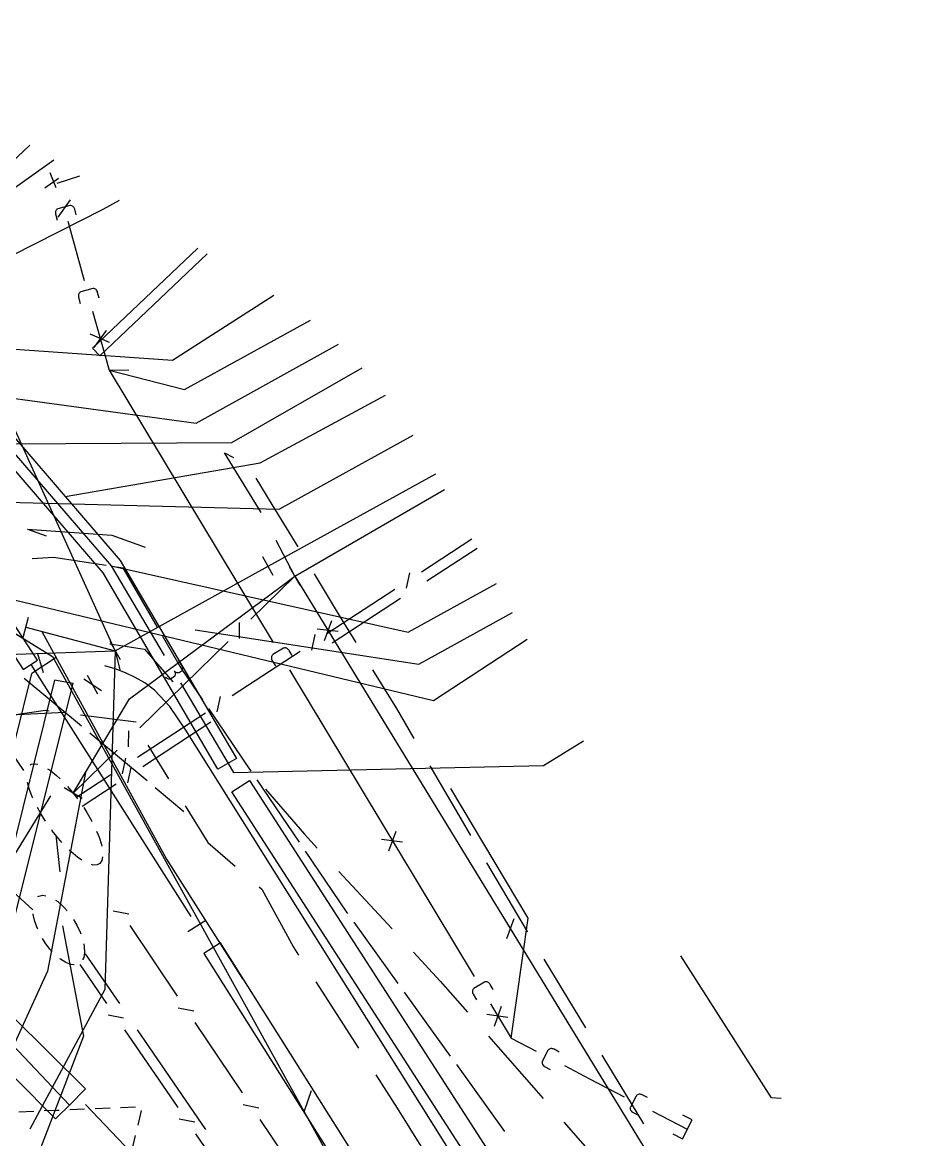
# Model space of a CAD drawing. Header units: metres. Extents: x 3206 to 3701, y 9896 to 11410.
# Drawn here: x 3638 to 3680.6, y 11350.3 to 11403.1 of the extents above; entities that cross this region are included whole.
import ezdxf

# ---------------------------------------------------------------- set-up
doc = ezdxf.new("R2010")
doc.units = ezdxf.units.M
for name, color, linetype in [('BOUNDARY', 7, 'Continuous'), ('CURB', 7, 'Continuous'), ('ELECTR_CABLE', 7, 'Continuous'), ('ELECTR_CABLE_COMM', 7, 'Continuous'), ('GAS', 7, 'Continuous'), ('GROUND', 7, 'Continuous'), ('SEWER', 7, 'Continuous'), ('WATER_PIPELINE', 7, 'Continuous')]:
    doc.layers.add(name, color=color, linetype=linetype)

msp = doc.modelspace()

# ---------------------------------------------------------------- linework, layer by layer
at = {"layer": 'BOUNDARY'}
msp.add_lwpolyline([(3253.023, 9915.673), (3233.596, 10020.109), (3233.041, 10027.227), (3225.675, 10139.955), (3262.083, 10325.257), (3335.841, 10689.444), (3351.098, 10763.684), (3367.768, 10831.231), (3377.814, 10869.112), (3520.394, 11207.447), (3551.174, 11273.829), (3554.005, 11279.367), (3611.719, 11390.174), (3639.436, 11373.131), (3680.635, 11298.581), (3281.247, 9920.202)], close=True, dxfattribs=at)
at = {"layer": 'CURB'}
for points in [[(3639.612, 11373.074), (3638.464, 11372.332)], [(3669.323, 11331.409), (3661.84, 11343.914), (3659.523, 11347.65), (3645.721, 11369.653), (3644.965, 11370.77), (3644.25, 11371.537), (3643.79, 11371.886), (3643.34, 11372.135), (3642.874, 11372.357), (3642.393, 11372.537), (3641.901, 11372.691)], [(3634.894, 11357.958), (3638.461, 11372.32)], [(3640.281, 11351.989), (3639.572, 11351.301), (3637.667, 11353.217), (3635.72, 11355.101)], [(3643.128, 11349.724), (3640.991, 11351.978)], [(3642.648, 11351.838), (3643.349, 11351.867)], [(3637.845, 11351.639), (3638.547, 11351.668)], [(3639.046, 11351.689), (3639.669, 11351.715), (3639.747, 11351.718)], [(3640.247, 11351.739), (3640.948, 11351.768)], [(3641.448, 11351.788), (3642.149, 11351.817)], [(3643.613, 11351.693), (3643.454, 11351.009)], [(3643.341, 11350.522), (3643.182, 11349.839)]]:
    msp.add_lwpolyline(points, dxfattribs=at)
msp.add_lwpolyline([(3640.996, 11352.722), (3637.526, 11356.144), (3636.983, 11358.144), (3640.402, 11371.852), (3639.526, 11372.009), (3636.029, 11357.987), (3636.731, 11355.649), (3640.231, 11351.956)], close=True, dxfattribs=at)
at = {"layer": 'ELECTR_CABLE'}
for points in [[(3612.045, 11382.554), (3626.965, 11367.498), (3632.589, 11373.059), (3642.393, 11373.401), (3628.944, 11403.061)], [(3633.742, 11392.481), (3639.495, 11396.573)], [(3646.284, 11392.399), (3641.322, 11387.678)], [(3646.725, 11392.128), (3641.666, 11387.316)], [(3641.322, 11387.678), (3641.666, 11387.316)], [(3632.379, 11380.545), (3650.122, 11380.088), (3656.459, 11383.58)], [(3649.28, 11379.918), (3647.546, 11382.734), (3647.981, 11382.522)], [(3649.032, 11381.539), (3649.784, 11380.296), (3651.011, 11378.306)], [(3649.606, 11377.396), (3657.52, 11381.757)], [(3650.87, 11376.919), (3657.937, 11381.002)], [(3638.259, 11379.14), (3642.237, 11378.862), (3643.8, 11378.289)], [(3638.259, 11379.14), (3639.139, 11378.828)], [(3650.87, 11376.919), (3649.989, 11378.597)], [(3638.472, 11377.748), (3639.481, 11377.81), (3641.968, 11377.431)], [(3649.847, 11376.958), (3649.365, 11377.834)], [(3642.393, 11373.401), (3649.606, 11377.396)], [(3642.462, 11377.356), (3642.754, 11377.311), (3644.373, 11374.516)], [(3651.12, 11376.486), (3650.62, 11377.352)], [(3640.408, 11366.677), (3643.072, 11371.132), (3650.18, 11376.407), (3650.87, 11376.919)], [(3650.87, 11376.919), (3677.976, 11332.564)], [(3651.786, 11377.022), (3652.958, 11375.07), (3653.752, 11373.781)], [(3646.161, 11374.389), (3656.72, 11372.768), (3661.141, 11375.205)], [(3638.048, 11374.02), (3638.3, 11374.988)], [(3652.597, 11374.811), (3652.259, 11373.869)], [(3638.174, 11374.504), (3642.393, 11373.401)], [(3638.934, 11374.305), (3644.806, 11363.564), (3648.397, 11357.914)], [(3644.624, 11374.083), (3645.508, 11372.558)], [(3652.911, 11374.3), (3651.919, 11374.423)], [(3642.143, 11373.722), (3643.78, 11373.479), (3645.114, 11371.933)], [(3642.635, 11372.964), (3642.151, 11373.838)], [(3642.393, 11373.401), (3641.907, 11357.406), (3638.361, 11350.817)], [(3638.724, 11373.273), (3638.99, 11372.378)], [(3642.393, 11373.401), (3642.616, 11372.494)], [(3645.508, 11372.558), (3646.509, 11371.083)], [(3654.538, 11372.504), (3655.668, 11370.669), (3656.491, 11369.255)], [(3638.102, 11372.109), (3640.806, 11369.848)], [(3640.911, 11372.069), (3641.745, 11371.517)], [(3641.565, 11371.353), (3641.091, 11372.233)], [(3634.055, 11369.815), (3636.178, 11370.164), (3639.107, 11370.588), (3639.273, 11370.567)], [(3640.044, 11370.484), (3640.035, 11370.488), (3635.821, 11370.286), (3634.782, 11369.828)], [(3640.761, 11370.375), (3643.378, 11370.037)], [(3646.79, 11370.669), (3648.791, 11367.72)], [(3641.189, 11369.528), (3643.893, 11367.267)], [(3643.931, 11368.94), (3644.91, 11367.353)], [(3657.246, 11367.959), (3658.696, 11365.469), (3659.157, 11364.685)], [(3640.992, 11367.652), (3639.197, 11358.28), (3636.575, 11352.547)], [(3649.072, 11367.306), (3651.073, 11364.356)], [(3640.838, 11366.42), (3639.979, 11366.933)], [(3644.277, 11366.946), (3645.629, 11365.816)], [(3649.489, 11366.862), (3651.324, 11364.735), (3651.928, 11364.082)], [(3645.698, 11366.077), (3646.77, 11364.341), (3648.046, 11363.234)], [(3651.354, 11363.942), (3653.31, 11361.06), (3653.358, 11360.994)], [(3652.946, 11362.981), (3655.457, 11360.267)], [(3659.918, 11363.392), (3661.828, 11360.148), (3661.841, 11360.126)], [(3649.18, 11362.252), (3649.304, 11362.144), (3650.798, 11359.404), (3651.039, 11359.031)], [(3653.65, 11360.588), (3655.732, 11357.694)], [(3661.197, 11360.737), (3660.86, 11359.795)], [(3656.475, 11359.166), (3657.731, 11357.808)], [(3662.617, 11358.842), (3664.578, 11355.598)], [(3651.852, 11357.771), (3653.875, 11354.637)], [(3657.731, 11357.808), (3659.018, 11356.338)], [(3656.024, 11357.289), (3657.065, 11355.842)], [(3657.065, 11355.842), (3658.198, 11354.267)], [(3660.006, 11355.209), (3662.58, 11352.269)], [(3665.354, 11354.314), (3667.314, 11351.069)], [(3658.49, 11353.861), (3660.756, 11350.712)], [(3654.688, 11353.377), (3655.699, 11351.811)], [(3655.699, 11351.811), (3656.896, 11349.882)], [(3663.568, 11351.14), (3666.142, 11348.199)]]:
    msp.add_lwpolyline(points, dxfattribs=at)
at = {"layer": 'ELECTR_CABLE_COMM'}
for points in [[(3631.409, 11390.707), (3638.371, 11397.265)], [(3656.843, 11377.121), (3659.223, 11378.675)], [(3657.103, 11376.694), (3659.465, 11378.237)], [(3648.791, 11374.883), (3650.87, 11376.919)], [(3656.138, 11376.345), (3656.292, 11377.078)], [(3652.376, 11374.205), (3655.587, 11376.301)], [(3652.633, 11373.776), (3655.847, 11375.874)], [(3648.251, 11373.984), (3648.259, 11374.733)], [(3651.671, 11373.428), (3651.825, 11374.161)], [(3643.56, 11369.762), (3647.719, 11373.834)], [(3647.909, 11371.288), (3651.12, 11373.384)], [(3647.204, 11370.511), (3647.358, 11371.244)], [(3643.442, 11368.371), (3646.653, 11370.468)], [(3643.694, 11367.939), (3646.908, 11370.037)], [(3637.024, 11369.276), (3638.066, 11367.745)], [(3643.02, 11368.863), (3643.028, 11369.612)], [(3640.408, 11366.677), (3642.488, 11368.713)], [(3642.737, 11367.594), (3642.891, 11368.328)], [(3638.377, 11368.007), (3638.444, 11368.043), (3638.615, 11368.066), (3638.745, 11368.039)], [(3639.196, 11367.83), (3639.336, 11367.74), (3639.624, 11367.51), (3639.79, 11367.353)], [(3642.989, 11367.162), (3643.143, 11367.895)], [(3638.502, 11366.454), (3638.493, 11366.474), (3638.352, 11366.839), (3638.258, 11367.172), (3638.257, 11367.176)], [(3640.58, 11366.502), (3642.186, 11367.551)], [(3640.138, 11366.995), (3640.224, 11366.902), (3640.519, 11366.542), (3640.62, 11366.404)], [(3640.832, 11366.069), (3642.438, 11367.119)], [(3639.335, 11366.554), (3636.644, 11362.188), (3633.105, 11355.116)], [(3639.11, 11365.348), (3638.897, 11365.687), (3638.721, 11366.005)], [(3640.906, 11365.994), (3641.059, 11365.759), (3641.288, 11365.358), (3641.297, 11365.339)], [(3639.879, 11364.349), (3639.716, 11364.531), (3639.424, 11364.898), (3639.396, 11364.938)], [(3639.583, 11364.699), (3639.785, 11362.96)], [(3641.513, 11364.888), (3641.633, 11364.595), (3641.74, 11364.253), (3641.756, 11364.167)], [(3640.82, 11363.512), (3640.608, 11363.657), (3640.317, 11363.901), (3640.227, 11363.989)], [(3641.8, 11363.671), (3641.763, 11363.498), (3641.671, 11363.36), (3641.533, 11363.288), (3641.352, 11363.282), (3641.272, 11363.304)], [(3636.241, 11363.226), (3638.498, 11361.171)], [(3638.748, 11361.791), (3638.793, 11361.814), (3638.975, 11361.854), (3639.116, 11361.833)], [(3639.567, 11361.629), (3639.677, 11361.556), (3639.929, 11361.333), (3639.981, 11361.275), (3640.124, 11361.116)], [(3638.734, 11360.257), (3638.72, 11360.287), (3638.599, 11360.624), (3638.526, 11360.943), (3638.523, 11360.985)], [(3642.299, 11361.127), (3643.035, 11360.981)], [(3639.899, 11360.406), (3640.891, 11355.21), (3638.066, 11347.824)], [(3640.42, 11360.714), (3640.592, 11360.421), (3640.751, 11360.081), (3640.765, 11360.038)], [(3643.085, 11360.431), (3645.317, 11357.1)], [(3639.414, 11359.204), (3639.312, 11359.314), (3639.084, 11359.618), (3638.965, 11359.814)], [(3640.904, 11359.559), (3640.931, 11359.43), (3640.945, 11359.148), (3640.906, 11358.911), (3640.871, 11358.84), (3640.859, 11358.816)], [(3640.463, 11358.568), (3640.294, 11358.585), (3640.059, 11358.676), (3639.81, 11358.833), (3639.777, 11358.861)], [(3642.604, 11356.746), (3640.998, 11359.097)], [(3641.999, 11356.745), (3640.744, 11358.582)], [(3642.791, 11356.056), (3642.054, 11356.195)], [(3645.367, 11356.55), (3646.103, 11356.404)], [(3646.153, 11355.854), (3648.385, 11352.523)], [(3645.356, 11351.832), (3642.845, 11355.506)], [(3646.663, 11350.804), (3643.45, 11355.507)], [(3648.435, 11351.973), (3649.17, 11351.827)], [(3646.147, 11351.143), (3645.411, 11351.282)], [(3649.22, 11351.277), (3651.453, 11347.946)], [(3648.712, 11346.918), (3646.202, 11350.593)]]:
    msp.add_lwpolyline(points, dxfattribs=at)
at = {"layer": 'GAS'}
msp.add_lwpolyline([(3673.815, 11352.27), (3673.357, 11352.29), (3669.08, 11358.991)], dxfattribs=at)
at = {"layer": 'GROUND'}
msp.add_lwpolyline([(3593.13, 11285.582), (3594.816, 11292.462), (3595.242, 11294.371), (3596.472, 11298.635), (3597.666, 11302.314), (3601.064, 11309.58), (3603.244, 11315.01), (3611.605, 11333.478), (3615.079, 11340.276), (3617.195, 11344.286), (3625.166, 11359.513), (3627.303, 11363.59), (3630.46, 11369.621), (3631.248, 11370.542), (3633.032, 11371.802), (3634.188, 11372.415), (3634.764, 11372.6), (3635.349, 11372.758), (3635.94, 11372.888), (3636.537, 11372.99), (3635.986, 11375.252), (3639.436, 11373.131), (3680.635, 11298.581), (3676.38, 11283.896)], dxfattribs=at)
at = {"layer": 'SEWER'}
for points in [[(3639.723, 11395.684), (3639.066, 11395.232)], [(3639.315, 11395.972), (3639.596, 11395.271)], [(3639.659, 11395.476), (3640.715, 11395.823)], [(3631.17, 11388.841), (3641.82, 11394.24), (3642.595, 11394.667)], [(3640.266, 11394.684), (3639.682, 11393.871)], [(3640.553, 11393.97), (3640.479, 11394.238), (3640.467, 11394.275), (3640.452, 11394.302), (3640.43, 11394.339), (3640.403, 11394.369), (3640.375, 11394.39), (3640.34, 11394.407), (3640.304, 11394.418), (3640.275, 11394.417), (3640.247, 11394.414), (3639.684, 11394.259), (3639.66, 11394.247), (3639.642, 11394.235), (3639.622, 11394.215), (3639.608, 11394.195), (3639.592, 11394.167), (3639.579, 11394.137), (3639.574, 11394.102), (3639.571, 11394.054), (3639.576, 11394.017), (3639.659, 11393.719)], [(3640.157, 11393.672), (3640.929, 11390.879)], [(3641.637, 11390.048), (3641.563, 11390.315), (3641.55, 11390.352), (3641.536, 11390.379), (3641.514, 11390.416), (3641.486, 11390.446), (3641.459, 11390.467), (3641.424, 11390.484), (3641.387, 11390.495), (3641.359, 11390.494), (3641.331, 11390.492), (3640.767, 11390.336), (3640.744, 11390.325), (3640.726, 11390.313), (3640.705, 11390.293), (3640.692, 11390.272), (3640.676, 11390.244), (3640.663, 11390.214), (3640.658, 11390.18), (3640.655, 11390.131), (3640.66, 11390.094), (3640.743, 11389.796)], [(3641.328, 11389.433), (3642.1, 11386.639)], [(3642.1, 11386.639), (3645.658, 11385.724), (3651.607, 11389.002)], [(3642.129, 11387.944), (3641.209, 11388.335)], [(3641.968, 11388.522), (3641.384, 11387.709)], [(3629.614, 11383.123), (3647.898, 11383.229), (3654.045, 11386.754)], [(3642.1, 11386.639), (3643.034, 11386.657)], [(3642.1, 11386.639), (3649.838, 11373.781)], [(3629.747, 11377.682), (3657.404, 11371.045), (3661.839, 11373.941)], [(3650.744, 11373.171), (3650.6, 11373.409), (3650.578, 11373.441), (3650.557, 11373.463), (3650.526, 11373.492), (3650.491, 11373.514), (3650.459, 11373.527), (3650.421, 11373.533), (3650.383, 11373.535), (3650.356, 11373.526), (3650.33, 11373.516), (3649.828, 11373.214), (3649.809, 11373.197), (3649.795, 11373.181), (3649.78, 11373.156), (3649.773, 11373.133), (3649.765, 11373.101), (3649.761, 11373.069), (3649.765, 11373.034), (3649.775, 11372.987), (3649.79, 11372.953), (3649.95, 11372.688)], [(3650.612, 11372.495), (3658.35, 11359.637)], [(3661.071, 11355.116), (3661.884, 11360.777), (3658.236, 11366.903)], [(3655.635, 11364.874), (3655.291, 11363.934)], [(3655.946, 11364.361), (3654.955, 11364.49)], [(3658.35, 11359.637), (3659.324, 11358.019)], [(3660.229, 11357.409), (3660.086, 11357.647), (3660.064, 11357.679), (3660.043, 11357.701), (3660.011, 11357.731), (3659.977, 11357.753), (3659.945, 11357.766), (3659.906, 11357.772), (3659.868, 11357.773), (3659.841, 11357.765), (3659.815, 11357.755), (3659.314, 11357.453), (3659.295, 11357.436), (3659.28, 11357.419), (3659.266, 11357.395), (3659.259, 11357.371), (3659.251, 11357.34), (3659.246, 11357.308), (3659.251, 11357.273), (3659.261, 11357.225), (3659.276, 11357.192), (3659.435, 11356.926)], [(3660.097, 11356.734), (3661.071, 11355.116)], [(3660.611, 11356.606), (3660.267, 11355.666)], [(3660.922, 11356.093), (3659.93, 11356.222)], [(3661.071, 11355.116), (3662.256, 11354.502)], [(3663.346, 11354.457), (3663.1, 11354.585), (3663.064, 11354.6), (3663.034, 11354.608), (3662.992, 11354.617), (3662.951, 11354.617), (3662.917, 11354.612), (3662.881, 11354.597), (3662.848, 11354.578), (3662.829, 11354.557), (3662.813, 11354.534), (3662.544, 11354.015), (3662.536, 11353.99), (3662.533, 11353.969), (3662.533, 11353.94), (3662.539, 11353.916), (3662.549, 11353.886), (3662.562, 11353.856), (3662.584, 11353.829), (3662.617, 11353.793), (3662.648, 11353.772), (3662.923, 11353.63)], [(3663.587, 11353.813), (3664.772, 11353.199)], [(3664.772, 11353.199), (3666.414, 11352.349)], [(3667.504, 11352.303), (3667.258, 11352.431), (3667.222, 11352.446), (3667.192, 11352.454), (3667.15, 11352.463), (3667.109, 11352.463), (3667.075, 11352.458), (3667.039, 11352.443), (3667.006, 11352.424), (3666.987, 11352.403), (3666.971, 11352.38), (3666.702, 11351.861), (3666.694, 11351.836), (3666.691, 11351.815), (3666.691, 11351.786), (3666.697, 11351.762), (3666.707, 11351.732), (3666.72, 11351.702), (3666.742, 11351.675), (3666.775, 11351.639), (3666.806, 11351.618), (3667.081, 11351.476)], [(3667.745, 11351.658), (3669.387, 11350.808)], [(3668.713, 11350.594), (3669.157, 11350.364), (3669.617, 11351.252), (3669.173, 11351.482)]]:
    msp.add_lwpolyline(points, dxfattribs=at)
at = {"layer": 'WATER_PIPELINE'}
for points in [[(3626.421, 11394.974), (3627.179, 11395.626), (3642.631, 11377.654), (3648.122, 11368.315), (3647.24, 11367.802), (3641.821, 11377.074), (3626.421, 11394.974)], [(3629.994, 11388.164), (3645.094, 11387.117), (3649.876, 11390.19)], [(3629.568, 11386.412), (3646.216, 11384.139), (3652.931, 11387.874)], [(3634.989, 11385.781), (3642.2, 11377.4)], [(3630.115, 11384.69), (3638.055, 11372.52), (3638.718, 11372.952), (3630.778, 11385.122), (3630.115, 11384.69)], [(3640.028, 11380.681), (3649.238, 11382.269), (3655.154, 11385.456)], [(3642.2, 11377.4), (3644.706, 11373.172)], [(3642.2, 11377.4), (3656.219, 11374.269), (3660.388, 11376.567)], [(3638.406, 11372.744), (3645.957, 11360.861)], [(3645.378, 11372.941), (3645.541, 11372.666), (3645.551, 11372.638), (3645.561, 11372.585), (3645.561, 11372.53), (3645.557, 11372.507), (3645.55, 11372.483), (3645.536, 11372.458), (3645.517, 11372.431), (3645.506, 11372.42), (3645.407, 11372.361), (3645.385, 11372.355), (3645.352, 11372.351), (3645.327, 11372.353), (3645.301, 11372.357), (3645.269, 11372.371), (3645.235, 11372.392), (3645.207, 11372.412), (3645.174, 11372.446), (3645.191, 11372.411), (3645.205, 11372.38), (3645.217, 11372.331), (3645.217, 11372.297), (3645.216, 11372.263), (3645.203, 11372.221), (3645.183, 11372.185), (3645.161, 11372.161), (3644.997, 11372.064), (3644.979, 11372.058), (3644.951, 11372.054), (3644.915, 11372.057), (3644.874, 11372.07), (3644.844, 11372.084), (3644.803, 11372.114), (3644.78, 11372.133), (3644.764, 11372.156)], [(3645.47, 11371.881), (3647.976, 11367.653)], [(3647.976, 11367.653), (3662.595, 11367.979), (3664.485, 11369.153)], [(3648.73, 11367.272), (3666.217, 11340.127), (3665.39, 11339.594), (3647.902, 11366.739), (3648.73, 11367.272)], [(3646.667, 11360.671), (3645.825, 11360.136)], [(3646.57, 11359.113), (3654.546, 11346.456), (3655.343, 11346.958), (3647.366, 11359.615), (3646.57, 11359.113)], [(3651.636, 11352.621), (3651.316, 11351.673)]]:
    msp.add_lwpolyline(points, dxfattribs=at)

doc.saveas('drawing.dxf')
